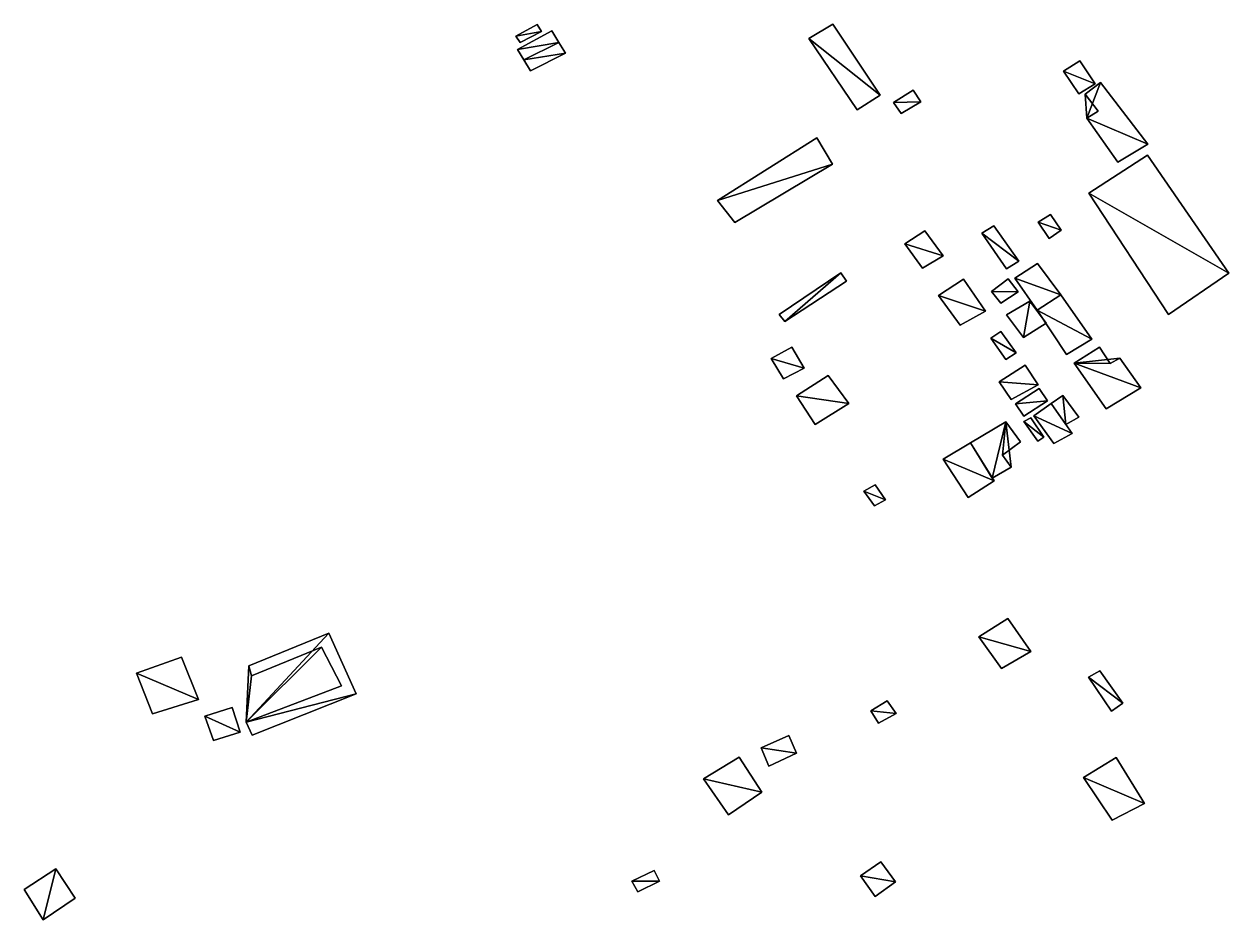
# Model space of a CAD drawing. Header units: metres. Extents: x -3947 to 4280, y -3529 to 2326.
# Drawn here: x -1993.9 to -1595.3, y -2824 to -2527.7 of the extents above; entities that cross this region are included whole.
import ezdxf

# ---------------------------------------------------------------- set-up
doc = ezdxf.new("R2010")
doc.units = ezdxf.units.M

msp = doc.modelspace()

# ---------------------------------------------------------------- linework, layer by layer
at = {"layer": 'MUROS'}
for points in [[(-1824.2, -2527.8), (-1831.2, -2531.7), (-1831.2, -2531.7, 4.5), (-1824.2, -2527.8, 4.5)], [(-1819.3, -2529.9), (-1830.7, -2536.1), (-1830.7, -2536.1, 4.5), (-1819.3, -2529.9, 4.5)], [(-1829.8, -2533.8), (-1822.7, -2530.2), (-1822.7, -2530.2, 4.5), (-1829.8, -2533.8, 4.5)], [(-1822.7, -2530.2), (-1824.2, -2527.8), (-1824.2, -2527.8, 4.5), (-1822.7, -2530.2, 4.5)], [(-1817, -2533.8), (-1819.3, -2529.9), (-1819.3, -2529.9, 4.5), (-1817, -2533.8, 4.5)], [(-1734.3, -2532.5), (-1726.3, -2527.7), (-1726.3, -2527.7, 8), (-1734.3, -2532.5, 8)], [(-1726.3, -2527.7), (-1710.7, -2551.2), (-1710.7, -2551.2, 8), (-1726.3, -2527.7, 8)], [(-1831.2, -2531.7), (-1829.8, -2533.8), (-1829.8, -2533.8, 4.5), (-1831.2, -2531.7, 4.5)], [(-1828.6, -2539.5), (-1817, -2533.8), (-1817, -2533.8, 4.5), (-1828.6, -2539.5, 4.5)], [(-1817, -2533.8), (-1828.6, -2539.5), (-1828.6, -2539.5, 4.5), (-1817, -2533.8, 4.5)], [(-1814.8, -2537.3), (-1817, -2533.8), (-1817, -2533.8, 4.5), (-1814.8, -2537.3, 4.5)], [(-1718.3, -2556.1), (-1734.3, -2532.5), (-1734.3, -2532.5, 8), (-1718.3, -2556.1, 8)], [(-1830.7, -2536.1), (-1828.6, -2539.5), (-1828.6, -2539.5, 4.5), (-1830.7, -2536.1, 4.5)], [(-1826.4, -2543.2), (-1814.8, -2537.3), (-1814.8, -2537.3, 4.5), (-1826.4, -2543.2, 4.5)], [(-1828.6, -2539.5), (-1826.4, -2543.2), (-1826.4, -2543.2, 4.5), (-1828.6, -2539.5, 4.5)], [(-1644.6, -2539.9), (-1650, -2543.3), (-1650, -2543.3, 8), (-1644.6, -2539.9, 8)], [(-1639.5, -2547.5), (-1644.6, -2539.9), (-1644.6, -2539.9, 8), (-1639.5, -2547.5, 8)], [(-1650, -2543.3), (-1644.9, -2550.8), (-1644.9, -2550.8, 8), (-1650, -2543.3, 8)], [(-1637.8, -2547), (-1642.9, -2550.9), (-1642.9, -2550.9, 8), (-1637.8, -2547, 8)], [(-1622.1, -2567.4), (-1637.8, -2547), (-1637.8, -2547, 8), (-1622.1, -2567.4, 8)], [(-1699.8, -2549.5), (-1706.3, -2553.6), (-1706.3, -2553.6, 4.5), (-1699.8, -2549.5, 4.5)], [(-1697.2, -2553.4), (-1699.8, -2549.5), (-1699.8, -2549.5, 4.5), (-1697.2, -2553.4, 4.5)], [(-1644.9, -2550.8), (-1639.5, -2547.5), (-1639.5, -2547.5, 8), (-1644.9, -2550.8, 8)], [(-1642.9, -2550.9), (-1638.6, -2556.5), (-1638.6, -2556.5, 8), (-1642.9, -2550.9, 8)], [(-1710.7, -2551.2), (-1718.3, -2556.1), (-1718.3, -2556.1, 8), (-1710.7, -2551.2, 8)], [(-1706.3, -2553.6), (-1703.7, -2557.3), (-1703.7, -2557.3, 4.5), (-1706.3, -2553.6, 4.5)], [(-1703.7, -2557.3), (-1697.2, -2553.4), (-1697.2, -2553.4, 4.5), (-1703.7, -2557.3, 4.5)], [(-1638.6, -2556.5), (-1642.3, -2558.8), (-1642.3, -2558.8, 8), (-1638.6, -2556.5, 8)], [(-1642.3, -2558.8), (-1632, -2573.4), (-1632, -2573.4, 8), (-1642.3, -2558.8, 8)], [(-1731.6, -2565.3), (-1764.5, -2586.1), (-1764.5, -2586.1, 8), (-1731.6, -2565.3, 8)], [(-1726.5, -2574), (-1731.6, -2565.3), (-1731.6, -2565.3, 8), (-1726.5, -2574, 8)], [(-1632, -2573.4), (-1622.1, -2567.4), (-1622.1, -2567.4, 8), (-1632, -2573.4, 8)], [(-1758.8, -2593.3), (-1726.5, -2574), (-1726.5, -2574, 8), (-1758.8, -2593.3, 8)], [(-1641.6, -2583.6), (-1622.2, -2571), (-1622.2, -2571, 8), (-1641.6, -2583.6, 8)], [(-1622.2, -2571), (-1595.3, -2610.1), (-1595.3, -2610.1, 8), (-1622.2, -2571, 8)], [(-1764.5, -2586.1), (-1758.8, -2593.3), (-1758.8, -2593.3, 8), (-1764.5, -2586.1, 8)], [(-1615.3, -2623.7), (-1641.6, -2583.6), (-1641.6, -2583.6, 8), (-1615.3, -2623.7, 8)], [(-1654.3, -2590.7), (-1658.4, -2593.2), (-1658.4, -2593.2, 4.5), (-1654.3, -2590.7, 4.5)], [(-1650.8, -2595.9), (-1654.3, -2590.7), (-1654.3, -2590.7, 4.5), (-1650.8, -2595.9, 4.5)], [(-1673.1, -2594.4), (-1677, -2596.9), (-1677, -2596.9, 4.5), (-1673.1, -2594.4, 4.5)], [(-1664.8, -2606.1), (-1673.1, -2594.4), (-1673.1, -2594.4, 4.5), (-1664.8, -2606.1, 4.5)], [(-1658.4, -2593.2), (-1654.8, -2598.6), (-1654.8, -2598.6, 4.5), (-1658.4, -2593.2, 4.5)], [(-1702.5, -2600.4), (-1695.9, -2596.1), (-1695.9, -2596.1, 4.5), (-1702.5, -2600.4, 4.5)], [(-1695.9, -2596.1), (-1689.8, -2604.4), (-1689.8, -2604.4, 4.5), (-1695.9, -2596.1, 4.5)], [(-1677, -2596.9), (-1668.9, -2608.7), (-1668.9, -2608.7, 4.5), (-1677, -2596.9, 4.5)], [(-1654.8, -2598.6), (-1650.8, -2595.9), (-1650.8, -2595.9, 4.5), (-1654.8, -2598.6, 4.5)], [(-1696.7, -2608.4), (-1702.5, -2600.4), (-1702.5, -2600.4, 4.5), (-1696.7, -2608.4, 4.5)], [(-1689.8, -2604.4), (-1696.7, -2608.4), (-1696.7, -2608.4, 4.5), (-1689.8, -2604.4, 4.5)], [(-1668.9, -2608.7), (-1664.8, -2606.1), (-1664.8, -2606.1, 4.5), (-1668.9, -2608.7, 4.5)], [(-1723.7, -2610), (-1744.1, -2623.8), (-1744.1, -2623.8, 8), (-1723.7, -2610, 8)], [(-1721.8, -2612.7), (-1723.7, -2610), (-1723.7, -2610, 8), (-1721.8, -2612.7, 8)], [(-1658.6, -2606.9), (-1666.1, -2611.7), (-1666.1, -2611.7, 4.5), (-1658.6, -2606.9, 4.5)], [(-1650.9, -2617.3), (-1658.6, -2606.9), (-1658.6, -2606.9, 4.5), (-1650.9, -2617.3, 4.5)], [(-1595.3, -2610.1), (-1615.3, -2623.7), (-1615.3, -2623.7, 8), (-1595.3, -2610.1, 8)], [(-1742.2, -2626.1), (-1721.8, -2612.7), (-1721.8, -2612.7, 8), (-1742.2, -2626.1, 8)], [(-1691.4, -2617.5), (-1683.1, -2612.1), (-1683.1, -2612.1, 4.5), (-1691.4, -2617.5, 4.5)], [(-1683.1, -2612.1), (-1675.8, -2622.6), (-1675.8, -2622.6, 4.5), (-1683.1, -2612.1, 4.5)], [(-1668.3, -2612), (-1673.8, -2616.2), (-1673.8, -2616.2, 4.5), (-1668.3, -2612, 4.5)], [(-1665, -2616.3), (-1668.3, -2612), (-1668.3, -2612, 4.5), (-1665, -2616.3, 4.5)], [(-1666.1, -2611.7), (-1658.7, -2622.3), (-1658.7, -2622.3, 4.5), (-1666.1, -2611.7, 4.5)], [(-1684.2, -2627.3), (-1691.4, -2617.5), (-1691.4, -2617.5, 4.5), (-1684.2, -2627.3, 4.5)], [(-1673.8, -2616.2), (-1670.7, -2620), (-1670.7, -2620, 4.5), (-1673.8, -2616.2, 4.5)], [(-1670.7, -2620), (-1665, -2616.3), (-1665, -2616.3, 4.5), (-1670.7, -2620, 4.5)], [(-1650.9, -2617.3), (-1658.7, -2622.3), (-1658.7, -2622.3, 4.5), (-1650.9, -2617.3, 4.5)], [(-1658.7, -2622.3), (-1650.9, -2617.3), (-1650.9, -2617.3, 4.5), (-1658.7, -2622.3, 4.5)], [(-1640.7, -2631.9), (-1650.9, -2617.3), (-1650.9, -2617.3, 4.5), (-1640.7, -2631.9, 4.5)], [(-1675.8, -2622.6), (-1684.2, -2627.3), (-1684.2, -2627.3, 4.5), (-1675.8, -2622.6, 4.5)], [(-1668.9, -2623.9), (-1661.2, -2619.3), (-1661.2, -2619.3, 4.5), (-1668.9, -2623.9, 4.5)], [(-1661.2, -2619.3), (-1655.8, -2626.6), (-1655.8, -2626.6, 4.5), (-1661.2, -2619.3, 4.5)], [(-1658.7, -2622.3), (-1649, -2637), (-1649, -2637, 4.5), (-1658.7, -2622.3, 4.5)], [(-1744.1, -2623.8), (-1742.2, -2626.1), (-1742.2, -2626.1, 8), (-1744.1, -2623.8, 8)], [(-1663.3, -2631.4), (-1668.9, -2623.9), (-1668.9, -2623.9, 4.5), (-1663.3, -2631.4, 4.5)], [(-1655.8, -2626.6), (-1663.3, -2631.4), (-1663.3, -2631.4, 4.5), (-1655.8, -2626.6, 4.5)], [(-1670.8, -2629.4), (-1674.1, -2631.6), (-1674.1, -2631.6, 4.5), (-1670.8, -2629.4, 4.5)], [(-1665.7, -2636.4), (-1670.8, -2629.4), (-1670.8, -2629.4, 4.5), (-1665.7, -2636.4, 4.5)], [(-1739.9, -2634.6), (-1746.7, -2638.3), (-1746.7, -2638.3, 4.5), (-1739.9, -2634.6, 4.5)], [(-1735.8, -2641.5), (-1739.9, -2634.6), (-1739.9, -2634.6, 4.5), (-1735.8, -2641.5, 4.5)], [(-1674.1, -2631.6), (-1669.1, -2638.6), (-1669.1, -2638.6, 4.5), (-1674.1, -2631.6, 4.5)], [(-1649, -2637), (-1640.7, -2631.9), (-1640.7, -2631.9, 4.5), (-1649, -2637, 4.5)], [(-1638.1, -2634.6), (-1646.5, -2639.9), (-1646.5, -2639.9, 4.5), (-1638.1, -2634.6, 4.5)], [(-1634.6, -2640), (-1638.1, -2634.6), (-1638.1, -2634.6, 4.5), (-1634.6, -2640, 4.5)], [(-1746.7, -2638.3), (-1742.7, -2645), (-1742.7, -2645, 4.5), (-1746.7, -2638.3, 4.5)], [(-1669.1, -2638.6), (-1665.7, -2636.4), (-1665.7, -2636.4, 4.5), (-1669.1, -2638.6, 4.5)], [(-1631.4, -2638.2), (-1634.6, -2640), (-1634.6, -2640, 4.5), (-1631.4, -2638.2, 4.5)], [(-1624.4, -2648), (-1631.4, -2638.2), (-1631.4, -2638.2, 4.5), (-1624.4, -2648, 4.5)], [(-1742.7, -2645), (-1735.8, -2641.5), (-1735.8, -2641.5, 4.5), (-1742.7, -2645, 4.5)], [(-1662.7, -2640.5), (-1671.3, -2646), (-1671.3, -2646, 4.5), (-1662.7, -2640.5, 4.5)], [(-1658.4, -2647), (-1662.7, -2640.5), (-1662.7, -2640.5, 4.5), (-1658.4, -2647, 4.5)], [(-1646.5, -2639.9), (-1635.9, -2655), (-1635.9, -2655, 4.5), (-1646.5, -2639.9, 4.5)], [(-1727.9, -2643.9), (-1738.4, -2650.7), (-1738.4, -2650.7, 4.5), (-1727.9, -2643.9, 4.5)], [(-1721, -2653.2), (-1727.9, -2643.9), (-1727.9, -2643.9, 4.5), (-1721, -2653.2, 4.5)], [(-1671.3, -2646), (-1667.3, -2651.9), (-1667.3, -2651.9, 4.5), (-1671.3, -2646, 4.5)], [(-1667.3, -2651.9), (-1658.4, -2647), (-1658.4, -2647, 4.5), (-1667.3, -2651.9, 4.5)], [(-1658.1, -2648.2), (-1665.9, -2653.3), (-1665.9, -2653.3, 4.5), (-1658.1, -2648.2, 4.5)], [(-1655.3, -2652.3), (-1658.1, -2648.2), (-1658.1, -2648.2, 4.5), (-1655.3, -2652.3, 4.5)], [(-1654.1, -2653.2), (-1650.2, -2650.5), (-1650.2, -2650.5, 4.5), (-1654.1, -2653.2, 4.5)], [(-1650.2, -2650.5), (-1645, -2657.7), (-1645, -2657.7, 4.5), (-1650.2, -2650.5, 4.5)], [(-1635.9, -2655), (-1624.4, -2648), (-1624.4, -2648, 4.5), (-1635.9, -2655, 4.5)], [(-1738.4, -2650.7), (-1732.2, -2660.1), (-1732.2, -2660.1, 4.5), (-1738.4, -2650.7, 4.5)], [(-1732.2, -2660.1), (-1721, -2653.2), (-1721, -2653.2, 4.5), (-1732.2, -2660.1, 4.5)], [(-1665.9, -2653.3), (-1663.1, -2657.4), (-1663.1, -2657.4, 4.5), (-1665.9, -2653.3, 4.5)], [(-1663.1, -2657.4), (-1655.3, -2652.3), (-1655.3, -2652.3, 4.5), (-1663.1, -2657.4, 4.5)], [(-1654.1, -2653.2), (-1659.8, -2657.3), (-1659.8, -2657.3, 4.5), (-1654.1, -2653.2, 4.5)], [(-1647.2, -2663.1), (-1654.1, -2653.2), (-1654.1, -2653.2, 4.5), (-1647.2, -2663.1, 4.5)], [(-1649.3, -2660.1), (-1654.1, -2653.2), (-1654.1, -2653.2, 4.5), (-1649.3, -2660.1, 4.5)], [(-1660.8, -2657.9), (-1663.1, -2659.2), (-1663.1, -2659.2, 4.5), (-1660.8, -2657.9, 4.5)], [(-1656.5, -2664.3), (-1660.8, -2657.9), (-1660.8, -2657.9, 4.5), (-1656.5, -2664.3, 4.5)], [(-1659.8, -2657.3), (-1653.2, -2666.4), (-1653.2, -2666.4, 4.5), (-1659.8, -2657.3, 4.5)], [(-1645, -2657.7), (-1649.3, -2660.1), (-1649.3, -2660.1, 4.5), (-1645, -2657.7, 4.5)], [(-1680.8, -2666.2), (-1669.1, -2659.3), (-1669.1, -2659.3, 4.5), (-1680.8, -2666.2, 4.5)], [(-1669.1, -2659.3), (-1664.3, -2665.9), (-1664.3, -2665.9, 4.5), (-1669.1, -2659.3, 4.5)], [(-1663.1, -2659.2), (-1658.5, -2665.6), (-1658.5, -2665.6, 4.5), (-1663.1, -2659.2, 4.5)], [(-1680.8, -2666.2), (-1689.8, -2671.6), (-1689.8, -2671.6, 4.5), (-1680.8, -2666.2, 4.5)], [(-1673.6, -2677.9), (-1680.8, -2666.2), (-1680.8, -2666.2, 4.5), (-1673.6, -2677.9, 4.5)], [(-1673, -2678.8), (-1680.8, -2666.2), (-1680.8, -2666.2, 4.5), (-1673, -2678.8, 4.5)], [(-1664.3, -2665.9), (-1670.2, -2670.3), (-1670.2, -2670.3, 4.5), (-1664.3, -2665.9, 4.5)], [(-1658.5, -2665.6), (-1656.5, -2664.3), (-1656.5, -2664.3, 4.5), (-1658.5, -2665.6, 4.5)], [(-1653.2, -2666.4), (-1647.2, -2663.1), (-1647.2, -2663.1, 4.5), (-1653.2, -2666.4, 4.5)], [(-1670.2, -2670.3), (-1667.3, -2674.2), (-1667.3, -2674.2, 4.5), (-1670.2, -2670.3, 4.5)], [(-1689.8, -2671.6), (-1681.6, -2684.3), (-1681.6, -2684.3, 4.5), (-1689.8, -2671.6, 4.5)], [(-1667.3, -2674.2), (-1673.6, -2677.9), (-1673.6, -2677.9, 4.5), (-1667.3, -2674.2, 4.5)], [(-1712.3, -2680.1), (-1716.1, -2682.2), (-1716.1, -2682.2, 4.5), (-1712.3, -2680.1, 4.5)], [(-1716.1, -2682.2), (-1712.6, -2687), (-1712.6, -2687, 4.5), (-1716.1, -2682.2, 4.5)], [(-1708.9, -2685.1), (-1712.3, -2680.1), (-1712.3, -2680.1, 4.5), (-1708.9, -2685.1, 4.5)], [(-1681.6, -2684.3), (-1673, -2678.8), (-1673, -2678.8, 4.5), (-1681.6, -2684.3, 4.5)], [(-1712.6, -2687), (-1708.9, -2685.1), (-1708.9, -2685.1, 4.5), (-1712.6, -2687, 4.5)], [(-1668.4, -2724.3), (-1678, -2730.4), (-1678, -2730.4, 4.5), (-1668.4, -2724.3, 4.5)], [(-1660.8, -2735.2), (-1668.4, -2724.3), (-1668.4, -2724.3, 4.5), (-1660.8, -2735.2, 4.5)], [(-1893.1, -2729.2), (-1919.6, -2740), (-1919.6, -2740, 3.2), (-1893.1, -2729.2, 3.2)], [(-1884, -2749.2), (-1893.1, -2729.2), (-1893.1, -2729.2, 3.2), (-1884, -2749.2, 3.2)], [(-1678, -2730.4), (-1670.5, -2740.8), (-1670.5, -2740.8, 4.5), (-1678, -2730.4, 4.5)], [(-1918.7, -2743.3), (-1895.5, -2733.8), (-1895.5, -2733.8, 3.2), (-1918.7, -2743.3, 3.2)], [(-1895.5, -2733.8), (-1888.9, -2746.6), (-1888.9, -2746.6, 3.2), (-1895.5, -2733.8, 3.2)], [(-1941.8, -2737.1), (-1956.7, -2742.4), (-1956.7, -2742.4, 4.5), (-1941.8, -2737.1, 4.5)], [(-1936.2, -2751.1), (-1941.8, -2737.1), (-1941.8, -2737.1, 4.5), (-1936.2, -2751.1, 4.5)], [(-1670.5, -2740.8), (-1660.8, -2735.2), (-1660.8, -2735.2, 4.5), (-1670.5, -2740.8, 4.5)], [(-1919.6, -2740), (-1918.7, -2743.3), (-1918.7, -2743.3, 3.2), (-1919.6, -2740, 3.2)], [(-1638, -2741.6), (-1641.7, -2743.7), (-1641.7, -2743.7, 4.5), (-1638, -2741.6, 4.5)], [(-1630.4, -2752.3), (-1638, -2741.6), (-1638, -2741.6, 4.5), (-1630.4, -2752.3, 4.5)], [(-1956.7, -2742.4), (-1951.4, -2755.8), (-1951.4, -2755.8, 4.5), (-1956.7, -2742.4, 4.5)], [(-1641.7, -2743.7), (-1634.1, -2755), (-1634.1, -2755, 4.5), (-1641.7, -2743.7, 4.5)], [(-1888.9, -2746.6), (-1920.4, -2758.6), (-1920.4, -2758.6, 3.2), (-1888.9, -2746.6, 3.2)], [(-1918.5, -2762.9), (-1884, -2749.2), (-1884, -2749.2, 3.2), (-1918.5, -2762.9, 3.2)], [(-1951.4, -2755.8), (-1936.2, -2751.1), (-1936.2, -2751.1, 4.5), (-1951.4, -2755.8, 4.5)], [(-1925.1, -2753.8), (-1934.1, -2756.6), (-1934.1, -2756.6, 4.5), (-1925.1, -2753.8, 4.5)], [(-1922.4, -2761.9), (-1925.1, -2753.8), (-1925.1, -2753.8, 4.5), (-1922.4, -2761.9, 4.5)], [(-1708.4, -2751.5), (-1713.8, -2754.9), (-1713.8, -2754.9, 4.5), (-1708.4, -2751.5, 4.5)], [(-1705.4, -2755.7), (-1708.4, -2751.5), (-1708.4, -2751.5, 4.5), (-1705.4, -2755.7, 4.5)], [(-1634.1, -2755), (-1630.4, -2752.3), (-1630.4, -2752.3, 4.5), (-1634.1, -2755, 4.5)], [(-1934.1, -2756.6), (-1931.2, -2764.7), (-1931.2, -2764.7, 4.5), (-1934.1, -2756.6, 4.5)], [(-1713.8, -2754.9), (-1711.2, -2758.9), (-1711.2, -2758.9, 4.5), (-1713.8, -2754.9, 4.5)], [(-1711.2, -2758.9), (-1705.4, -2755.7), (-1705.4, -2755.7, 4.5), (-1711.2, -2758.9, 4.5)], [(-1931.2, -2764.7), (-1922.4, -2761.9), (-1922.4, -2761.9, 4.5), (-1931.2, -2764.7, 4.5)], [(-1920.4, -2758.6), (-1918.5, -2762.9), (-1918.5, -2762.9, 3.2), (-1920.4, -2758.6, 3.2)], [(-1740.9, -2763), (-1750, -2767.1), (-1750, -2767.1, 4.5), (-1740.9, -2763, 4.5)], [(-1738.4, -2768.8), (-1740.9, -2763), (-1740.9, -2763, 4.5), (-1738.4, -2768.8, 4.5)], [(-1757.3, -2770.2), (-1769.1, -2777.3), (-1769.1, -2777.3, 4.5), (-1757.3, -2770.2, 4.5)], [(-1749.8, -2781.7), (-1757.3, -2770.2), (-1757.3, -2770.2, 4.5), (-1749.8, -2781.7, 4.5)], [(-1750, -2767.1), (-1747.5, -2773.1), (-1747.5, -2773.1, 4.5), (-1750, -2767.1, 4.5)], [(-1747.5, -2773.1), (-1738.4, -2768.8), (-1738.4, -2768.8, 4.5), (-1747.5, -2773.1, 4.5)], [(-1632.6, -2770.3), (-1643.4, -2776.9), (-1643.4, -2776.9, 4.5), (-1632.6, -2770.3, 4.5)], [(-1623.2, -2785.5), (-1632.6, -2770.3), (-1632.6, -2770.3, 4.5), (-1623.2, -2785.5, 4.5)], [(-1769.1, -2777.3), (-1760.9, -2789.3), (-1760.9, -2789.3, 4.5), (-1769.1, -2777.3, 4.5)], [(-1643.4, -2776.9), (-1633.9, -2791), (-1633.9, -2791, 4.5), (-1643.4, -2776.9, 4.5)], [(-1760.9, -2789.3), (-1749.8, -2781.7), (-1749.8, -2781.7, 4.5), (-1760.9, -2789.3, 4.5)], [(-1633.9, -2791), (-1623.2, -2785.5), (-1623.2, -2785.5, 4.5), (-1633.9, -2791, 4.5)], [(-1710.5, -2804.8), (-1717.2, -2809.4), (-1717.2, -2809.4, 4.5), (-1710.5, -2804.8, 4.5)], [(-1705.6, -2811.4), (-1710.5, -2804.8), (-1710.5, -2804.8, 4.5), (-1705.6, -2811.4, 4.5)], [(-1993.9, -2814), (-1983.4, -2807.1), (-1983.4, -2807.1, 4.5), (-1993.9, -2814, 4.5)], [(-1983.4, -2807.1), (-1977, -2816.8), (-1977, -2816.8, 4.5), (-1983.4, -2807.1, 4.5)], [(-1785.4, -2807.7), (-1792.8, -2811.2), (-1792.8, -2811.2, 4.5), (-1785.4, -2807.7, 4.5)], [(-1783.7, -2811.2), (-1785.4, -2807.7), (-1785.4, -2807.7, 4.5), (-1783.7, -2811.2, 4.5)], [(-1717.2, -2809.4), (-1712.3, -2816.3), (-1712.3, -2816.3, 4.5), (-1717.2, -2809.4, 4.5)], [(-1987.6, -2824), (-1993.9, -2814), (-1993.9, -2814, 4.5), (-1987.6, -2824, 4.5)], [(-1792.8, -2811.2), (-1790.9, -2814.7), (-1790.9, -2814.7, 4.5), (-1792.8, -2811.2, 4.5)], [(-1790.9, -2814.7), (-1783.7, -2811.2), (-1783.7, -2811.2, 4.5), (-1790.9, -2814.7, 4.5)], [(-1712.3, -2816.3), (-1705.6, -2811.4), (-1705.6, -2811.4, 4.5), (-1712.3, -2816.3, 4.5)], [(-1977, -2816.8), (-1987.6, -2824), (-1987.6, -2824, 4.5), (-1977, -2816.8, 4.5)]]:
    msp.add_3dface(points, dxfattribs=at)
at = {"layer": 'TECHOS'}
for points in [[(-1831.2, -2531.7, 4.5), (-1822.7, -2530.2, 4.5), (-1824.2, -2527.8, 4.5)], [(-1831.2, -2531.7, 4.5), (-1829.8, -2533.8, 4.5), (-1822.7, -2530.2, 4.5)], [(-1830.7, -2536.1, 4.5), (-1817, -2533.8, 4.5), (-1819.3, -2529.9, 4.5)], [(-1734.3, -2532.5, 8), (-1726.3, -2527.7, 8), (-1710.7, -2551.2, 8)], [(-1830.7, -2536.1, 4.5), (-1828.6, -2539.5, 4.5), (-1817, -2533.8, 4.5)], [(-1828.6, -2539.5, 4.5), (-1814.8, -2537.3, 4.5), (-1817, -2533.8, 4.5)], [(-1734.3, -2532.5, 8), (-1710.7, -2551.2, 8), (-1718.3, -2556.1, 8)], [(-1828.6, -2539.5, 4.5), (-1826.4, -2543.2, 4.5), (-1814.8, -2537.3, 4.5)], [(-1650, -2543.3, 8), (-1639.5, -2547.5, 8), (-1644.6, -2539.9, 8)], [(-1650, -2543.3, 8), (-1644.9, -2550.8, 8), (-1639.5, -2547.5, 8)], [(-1642.3, -2558.8, 8), (-1637.8, -2547, 8), (-1642.9, -2550.9, 8)], [(-1642.3, -2558.8, 8), (-1622.1, -2567.4, 8), (-1637.8, -2547, 8)], [(-1706.3, -2553.6, 4.5), (-1697.2, -2553.4, 4.5), (-1699.8, -2549.5, 4.5)], [(-1642.3, -2558.8, 8), (-1642.9, -2550.9, 8), (-1638.6, -2556.5, 8)], [(-1706.3, -2553.6, 4.5), (-1703.7, -2557.3, 4.5), (-1697.2, -2553.4, 4.5)], [(-1642.3, -2558.8, 8), (-1632, -2573.4, 8), (-1622.1, -2567.4, 8)], [(-1764.5, -2586.1, 8), (-1726.5, -2574, 8), (-1731.6, -2565.3, 8)], [(-1764.5, -2586.1, 8), (-1758.8, -2593.3, 8), (-1726.5, -2574, 8)], [(-1641.6, -2583.6, 8), (-1622.2, -2571, 8), (-1595.3, -2610.1, 8)], [(-1641.6, -2583.6, 8), (-1595.3, -2610.1, 8), (-1615.3, -2623.7, 8)], [(-1658.4, -2593.2, 4.5), (-1650.8, -2595.9, 4.5), (-1654.3, -2590.7, 4.5)], [(-1677, -2596.9, 4.5), (-1664.8, -2606.1, 4.5), (-1673.1, -2594.4, 4.5)], [(-1658.4, -2593.2, 4.5), (-1654.8, -2598.6, 4.5), (-1650.8, -2595.9, 4.5)], [(-1702.5, -2600.4, 4.5), (-1695.9, -2596.1, 4.5), (-1689.8, -2604.4, 4.5)], [(-1677, -2596.9, 4.5), (-1668.9, -2608.7, 4.5), (-1664.8, -2606.1, 4.5)], [(-1702.5, -2600.4, 4.5), (-1689.8, -2604.4, 4.5), (-1696.7, -2608.4, 4.5)], [(-1742.2, -2626.1, 8), (-1723.7, -2610, 8), (-1744.1, -2623.8, 8)], [(-1742.2, -2626.1, 8), (-1721.8, -2612.7, 8), (-1723.7, -2610, 8)], [(-1666.1, -2611.7, 4.5), (-1650.9, -2617.3, 4.5), (-1658.6, -2606.9, 4.5)], [(-1691.4, -2617.5, 4.5), (-1683.1, -2612.1, 4.5), (-1675.8, -2622.6, 4.5)], [(-1673.8, -2616.2, 4.5), (-1665, -2616.3, 4.5), (-1668.3, -2612, 4.5)], [(-1666.1, -2611.7, 4.5), (-1658.7, -2622.3, 4.5), (-1650.9, -2617.3, 4.5)], [(-1691.4, -2617.5, 4.5), (-1675.8, -2622.6, 4.5), (-1684.2, -2627.3, 4.5)], [(-1673.8, -2616.2, 4.5), (-1670.7, -2620, 4.5), (-1665, -2616.3, 4.5)], [(-1658.7, -2622.3, 4.5), (-1640.7, -2631.9, 4.5), (-1650.9, -2617.3, 4.5)], [(-1661.2, -2619.3, 4.5), (-1663.3, -2631.4, 4.5), (-1668.9, -2623.9, 4.5)], [(-1661.2, -2619.3, 4.5), (-1655.8, -2626.6, 4.5), (-1663.3, -2631.4, 4.5)], [(-1658.7, -2622.3, 4.5), (-1649, -2637, 4.5), (-1640.7, -2631.9, 4.5)], [(-1674.1, -2631.6, 4.5), (-1665.7, -2636.4, 4.5), (-1670.8, -2629.4, 4.5)], [(-1746.7, -2638.3, 4.5), (-1735.8, -2641.5, 4.5), (-1739.9, -2634.6, 4.5)], [(-1674.1, -2631.6, 4.5), (-1669.1, -2638.6, 4.5), (-1665.7, -2636.4, 4.5)], [(-1646.5, -2639.9, 4.5), (-1634.6, -2640, 4.5), (-1638.1, -2634.6, 4.5)], [(-1746.7, -2638.3, 4.5), (-1742.7, -2645, 4.5), (-1735.8, -2641.5, 4.5)], [(-1646.5, -2639.9, 4.5), (-1624.4, -2648, 4.5), (-1631.4, -2638.2, 4.5)], [(-1646.5, -2639.9, 4.5), (-1631.4, -2638.2, 4.5), (-1634.6, -2640, 4.5)], [(-1671.3, -2646, 4.5), (-1658.4, -2647, 4.5), (-1662.7, -2640.5, 4.5)], [(-1646.5, -2639.9, 4.5), (-1635.9, -2655, 4.5), (-1624.4, -2648, 4.5)], [(-1738.4, -2650.7, 4.5), (-1721, -2653.2, 4.5), (-1727.9, -2643.9, 4.5)], [(-1671.3, -2646, 4.5), (-1667.3, -2651.9, 4.5), (-1658.4, -2647, 4.5)], [(-1665.9, -2653.3, 4.5), (-1655.3, -2652.3, 4.5), (-1658.1, -2648.2, 4.5)], [(-1650.2, -2650.5, 4.5), (-1649.3, -2660.1, 4.5), (-1654.1, -2653.2, 4.5)], [(-1650.2, -2650.5, 4.5), (-1645, -2657.7, 4.5), (-1649.3, -2660.1, 4.5)], [(-1738.4, -2650.7, 4.5), (-1732.2, -2660.1, 4.5), (-1721, -2653.2, 4.5)], [(-1665.9, -2653.3, 4.5), (-1663.1, -2657.4, 4.5), (-1655.3, -2652.3, 4.5)], [(-1659.8, -2657.3, 4.5), (-1647.2, -2663.1, 4.5), (-1654.1, -2653.2, 4.5)], [(-1663.1, -2659.2, 4.5), (-1656.5, -2664.3, 4.5), (-1660.8, -2657.9, 4.5)], [(-1659.8, -2657.3, 4.5), (-1653.2, -2666.4, 4.5), (-1647.2, -2663.1, 4.5)], [(-1669.1, -2659.3, 4.5), (-1673.6, -2677.9, 4.5), (-1680.8, -2666.2, 4.5)], [(-1669.1, -2659.3, 4.5), (-1667.3, -2674.2, 4.5), (-1673.6, -2677.9, 4.5)], [(-1669.1, -2659.3, 4.5), (-1664.3, -2665.9, 4.5), (-1670.2, -2670.3, 4.5)], [(-1669.1, -2659.3, 4.5), (-1670.2, -2670.3, 4.5), (-1667.3, -2674.2, 4.5)], [(-1663.1, -2659.2, 4.5), (-1658.5, -2665.6, 4.5), (-1656.5, -2664.3, 4.5)], [(-1689.8, -2671.6, 4.5), (-1673, -2678.8, 4.5), (-1680.8, -2666.2, 4.5)], [(-1689.8, -2671.6, 4.5), (-1681.6, -2684.3, 4.5), (-1673, -2678.8, 4.5)], [(-1716.1, -2682.2, 4.5), (-1708.9, -2685.1, 4.5), (-1712.3, -2680.1, 4.5)], [(-1716.1, -2682.2, 4.5), (-1712.6, -2687, 4.5), (-1708.9, -2685.1, 4.5)], [(-1678, -2730.4, 4.5), (-1660.8, -2735.2, 4.5), (-1668.4, -2724.3, 4.5)], [(-1920.4, -2758.6, 3.2), (-1884, -2749.2, 3.2), (-1893.1, -2729.2, 3.2)], [(-1920.4, -2758.6, 3.2), (-1893.1, -2729.2, 3.2), (-1919.6, -2740, 3.2)], [(-1678, -2730.4, 4.5), (-1670.5, -2740.8, 4.5), (-1660.8, -2735.2, 4.5)], [(-1920.4, -2758.6, 3.2), (-1918.7, -2743.3, 3.2), (-1895.5, -2733.8, 3.2)], [(-1920.4, -2758.6, 3.2), (-1895.5, -2733.8, 3.2), (-1888.9, -2746.6, 3.2)], [(-1956.7, -2742.4, 4.5), (-1936.2, -2751.1, 4.5), (-1941.8, -2737.1, 4.5)], [(-1920.4, -2758.6, 3.2), (-1919.6, -2740, 3.2), (-1918.7, -2743.3, 3.2)], [(-1641.7, -2743.7, 4.5), (-1630.4, -2752.3, 4.5), (-1638, -2741.6, 4.5)], [(-1956.7, -2742.4, 4.5), (-1951.4, -2755.8, 4.5), (-1936.2, -2751.1, 4.5)], [(-1641.7, -2743.7, 4.5), (-1634.1, -2755, 4.5), (-1630.4, -2752.3, 4.5)], [(-1920.4, -2758.6, 3.2), (-1918.5, -2762.9, 3.2), (-1884, -2749.2, 3.2)], [(-1934.1, -2756.6, 4.5), (-1922.4, -2761.9, 4.5), (-1925.1, -2753.8, 4.5)], [(-1713.8, -2754.9, 4.5), (-1705.4, -2755.7, 4.5), (-1708.4, -2751.5, 4.5)], [(-1934.1, -2756.6, 4.5), (-1931.2, -2764.7, 4.5), (-1922.4, -2761.9, 4.5)], [(-1713.8, -2754.9, 4.5), (-1711.2, -2758.9, 4.5), (-1705.4, -2755.7, 4.5)], [(-1750, -2767.1, 4.5), (-1738.4, -2768.8, 4.5), (-1740.9, -2763, 4.5)], [(-1769.1, -2777.3, 4.5), (-1749.8, -2781.7, 4.5), (-1757.3, -2770.2, 4.5)], [(-1750, -2767.1, 4.5), (-1747.5, -2773.1, 4.5), (-1738.4, -2768.8, 4.5)], [(-1643.4, -2776.9, 4.5), (-1623.2, -2785.5, 4.5), (-1632.6, -2770.3, 4.5)], [(-1769.1, -2777.3, 4.5), (-1760.9, -2789.3, 4.5), (-1749.8, -2781.7, 4.5)], [(-1643.4, -2776.9, 4.5), (-1633.9, -2791, 4.5), (-1623.2, -2785.5, 4.5)], [(-1717.2, -2809.4, 4.5), (-1705.6, -2811.4, 4.5), (-1710.5, -2804.8, 4.5)], [(-1983.4, -2807.1, 4.5), (-1987.6, -2824, 4.5), (-1993.9, -2814, 4.5)], [(-1983.4, -2807.1, 4.5), (-1977, -2816.8, 4.5), (-1987.6, -2824, 4.5)], [(-1792.8, -2811.2, 4.5), (-1783.7, -2811.2, 4.5), (-1785.4, -2807.7, 4.5)], [(-1717.2, -2809.4, 4.5), (-1712.3, -2816.3, 4.5), (-1705.6, -2811.4, 4.5)], [(-1792.8, -2811.2, 4.5), (-1790.9, -2814.7, 4.5), (-1783.7, -2811.2, 4.5)]]:
    msp.add_3dface(points, dxfattribs=at)

doc.saveas('drawing.dxf')
